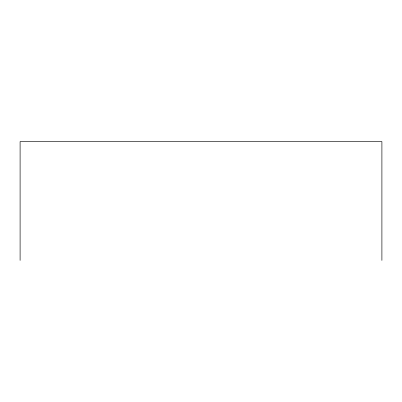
<?xml version="1.0" encoding="UTF-8"?>
<svg xmlns="http://www.w3.org/2000/svg" width="402" height="402" viewBox="0 0 402 402"><rect width="100%" height="100%" fill="white"/><g stroke="black" fill="none" stroke-linecap="round" stroke-linejoin="round"><path stroke-width="0.6" d="M381.9 260.426L381.9 141.574L20.1 141.574L20.1 260.426"/></g></svg>
